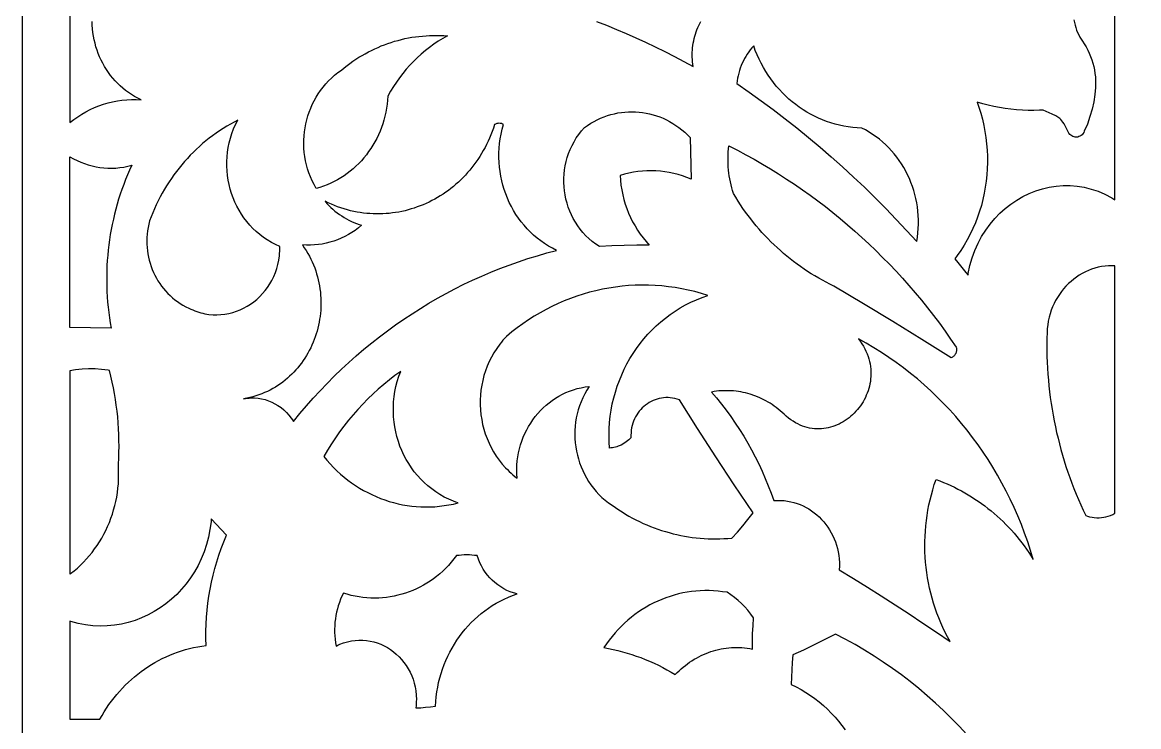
# Model space of a CAD drawing. Extents: x -570 to 570, y -425 to 425.
# Drawn here: x -510 to -392.5, y -248.2 to -174.1 of the extents above; entities that cross this region are included whole.
import ezdxf

# ---------------------------------------------------------------- set-up
doc = ezdxf.new("R2010")
doc.units = 0
doc.layers.add('LAYER_1', color=18, linetype='CONTINUOUS')
doc.layers.add('LAYER_2', color=4, linetype='CONTINUOUS')

msp = doc.modelspace()

# ---------------------------------------------------------------- linework, layer by layer
at = {"layer": 'LAYER_1'}
for points in [[(-399.33, -173.88), (-399.27, -174.16), (-399.2, -174.43), (-399.12, -174.69), (-399.03, -174.95), (-398.93, -175.21), (-398.81, -175.45), (-398.69, -175.69), (-398.56, -175.92), (-398.42, -176.13), (-398.24, -176.4), (-398.04, -176.72), (-397.86, -177.05), (-397.7, -177.38), (-397.56, -177.72), (-397.43, -178.07), (-397.32, -178.42), (-397.23, -178.78), (-397.16, -179.14), (-397.1, -179.5), (-397.06, -179.87), (-397.04, -180.25), (-397.04, -180.98), (-397.1, -181.74), (-397.23, -182.5), (-397.4, -183.27), (-397.63, -184.04), (-397.9, -184.83), (-398.22, -185.6), (-398.28, -185.74), (-398.37, -185.86), (-398.46, -185.96), (-398.56, -186.05), (-398.68, -186.11), (-398.8, -186.16), (-398.92, -186.2), (-399.05, -186.21), (-399.17, -186.21), (-399.3, -186.19), (-399.42, -186.15), (-399.54, -186.09), (-399.65, -186.01), (-399.75, -185.92), (-399.84, -185.8), (-399.91, -185.67), (-400.22, -185.04), (-400.35, -184.82), (-400.47, -184.64), (-400.58, -184.49), (-400.69, -184.37), (-400.81, -184.26), (-400.91, -184.17), (-401.22, -183.98), (-401.61, -183.78), (-402.55, -183.36), (-402.93, -183.38), (-403.54, -183.4), (-404.14, -183.4), (-404.74, -183.38), (-405.35, -183.33), (-405.95, -183.28), (-406.55, -183.2), (-407.14, -183.1), (-407.74, -182.98), (-408.33, -182.85), (-408.92, -182.7), (-409.51, -182.53), (-409.33, -183.06), (-409.13, -183.69), (-408.95, -184.32), (-408.8, -184.97), (-408.68, -185.61), (-408.58, -186.26), (-408.5, -186.91), (-408.45, -187.57), (-408.42, -188.22), (-408.42, -188.88), (-408.44, -189.53), (-408.48, -190.18), (-408.55, -190.83), (-408.64, -191.48), (-408.76, -192.12), (-408.9, -192.76), (-409.06, -193.39), (-409.25, -194.01), (-409.46, -194.63), (-409.69, -195.24), (-409.95, -195.84), (-410.23, -196.43), (-410.54, -197.01), (-410.86, -197.57), (-411.21, -198.13), (-411.59, -198.67), (-411.85, -199.01), (-411.53, -199.42), (-410.69, -200.47), (-410.46, -200.73), (-410.44, -200.57), (-410.26, -199.73), (-410.03, -198.91), (-409.74, -198.13), (-409.41, -197.38), (-409.03, -196.67), (-408.6, -196), (-408.14, -195.36), (-407.64, -194.77), (-407.11, -194.22), (-406.54, -193.71), (-405.95, -193.25), (-405.33, -192.83), (-404.68, -192.46), (-404.02, -192.14), (-403.33, -191.86), (-402.63, -191.64), (-401.92, -191.48), (-401.19, -191.36), (-400.46, -191.3), (-399.72, -191.31), (-398.98, -191.36), (-398.24, -191.48), (-397.5, -191.67), (-396.77, -191.91), (-396.05, -192.22), (-395.34, -192.59), (-395, -192.81), (-395, -174.44), (-395, -171.86)], [(-505, -173.21), (-505, -184.68), (-504.59, -184.36), (-504.17, -184.06), (-503.75, -183.79), (-503.31, -183.54), (-502.86, -183.31), (-502.4, -183.1), (-501.93, -182.91), (-501.46, -182.75), (-500.98, -182.61), (-500.5, -182.49), (-500, -182.4), (-499.51, -182.33), (-499.01, -182.28), (-498.51, -182.26), (-498.01, -182.26), (-497.5, -182.29), (-497.85, -182.12), (-498.18, -181.93), (-498.51, -181.74), (-498.82, -181.52), (-499.13, -181.3), (-499.42, -181.06), (-499.7, -180.81), (-499.97, -180.55), (-500.23, -180.28), (-500.48, -180), (-500.71, -179.71), (-500.94, -179.4), (-501.15, -179.09), (-501.35, -178.77), (-501.53, -178.44), (-501.7, -178.11), (-501.86, -177.76), (-502.01, -177.41), (-502.14, -177.06), (-502.25, -176.7), (-502.35, -176.33), (-502.44, -175.96), (-502.52, -175.58), (-502.57, -175.2), (-502.62, -174.81), (-502.64, -174.42), (-502.66, -174.03)], [(-449.55, -174.03), (-448.51, -174.44), (-447.47, -174.87), (-446.44, -175.31), (-445.42, -175.76), (-444.4, -176.23), (-443.38, -176.71), (-442.38, -177.21), (-441.37, -177.72), (-440.38, -178.24), (-439.39, -178.78), (-439.43, -178.53), (-439.45, -178.28), (-439.47, -178.03), (-439.48, -177.78), (-439.49, -177.54), (-439.48, -177.29), (-439.47, -177.04), (-439.45, -176.8), (-439.42, -176.56), (-439.38, -176.31), (-439.33, -176.07), (-439.28, -175.84), (-439.22, -175.6), (-439.15, -175.37), (-439.07, -175.14), (-438.99, -174.91), (-438.9, -174.69), (-438.8, -174.47), (-438.7, -174.25), (-438.58, -174.04)], [(-410.6, -249.06), (-411.39, -248.21), (-412.2, -247.37), (-413.03, -246.56), (-413.89, -245.76), (-414.76, -244.99), (-415.64, -244.24), (-416.55, -243.51), (-417.48, -242.8), (-418.42, -242.12), (-419.38, -241.45), (-420.35, -240.82), (-421.35, -240.2), (-422.35, -239.61), (-423.38, -239.05), (-424.41, -238.5), (-425.52, -239.08), (-426.64, -239.64), (-427.77, -240.18), (-428.91, -240.7), (-428.96, -241.48), (-429.01, -242.26), (-429.05, -243.04), (-429.07, -243.82), (-428.54, -244.07), (-428.03, -244.35), (-427.53, -244.64), (-427.04, -244.95), (-426.57, -245.29), (-426.12, -245.64), (-425.68, -246.01), (-425.25, -246.4), (-424.85, -246.81), (-424.46, -247.23), (-424.09, -247.67), (-423.74, -248.12), (-423.41, -248.59)]]:
    msp.add_lwpolyline(points, dxfattribs=at)
for points in [[(-479.08, -191.61), (-479.3, -191.21), (-479.5, -190.8), (-479.68, -190.39), (-479.84, -189.97), (-479.98, -189.55), (-480.09, -189.12), (-480.19, -188.69), (-480.27, -188.26), (-480.32, -187.83), (-480.36, -187.39), (-480.37, -186.96), (-480.37, -186.52), (-480.35, -186.09), (-480.31, -185.66), (-480.24, -185.23), (-480.16, -184.81), (-480.06, -184.39), (-479.95, -183.98), (-479.81, -183.57), (-479.65, -183.17), (-479.48, -182.77), (-479.29, -182.39), (-479.08, -182.01), (-478.85, -181.64), (-478.61, -181.29), (-478.35, -180.94), (-478.07, -180.61), (-477.77, -180.29), (-477.46, -179.99), (-477.13, -179.7), (-476.79, -179.42), (-476.42, -179.16), (-476.13, -178.91), (-475.82, -178.68), (-475.52, -178.45), (-475.2, -178.23), (-474.89, -178.02), (-474.57, -177.81), (-474.24, -177.62), (-473.91, -177.43), (-473.58, -177.25), (-473.25, -177.08), (-472.91, -176.92), (-472.56, -176.77), (-472.22, -176.62), (-471.87, -176.49), (-471.52, -176.36), (-471.17, -176.24), (-470.81, -176.13), (-470.45, -176.03), (-470.09, -175.94), (-469.73, -175.85), (-469.36, -175.78), (-468.99, -175.71), (-468.63, -175.65), (-468.26, -175.61), (-467.88, -175.57), (-467.51, -175.54), (-467.14, -175.52), (-466.76, -175.51), (-466.39, -175.51), (-466.01, -175.52), (-465.64, -175.53), (-465.26, -175.56), (-465.75, -175.84), (-466.22, -176.13), (-466.69, -176.44), (-467.14, -176.77), (-467.58, -177.11), (-468.01, -177.47), (-468.43, -177.85), (-468.83, -178.24), (-469.22, -178.65), (-469.59, -179.07), (-469.95, -179.51), (-470.3, -179.96), (-470.63, -180.42), (-470.94, -180.9), (-471.24, -181.39), (-471.52, -181.89), (-471.55, -182.33), (-471.6, -182.76), (-471.66, -183.18), (-471.74, -183.6), (-471.83, -184.01), (-471.94, -184.42), (-472.06, -184.82), (-472.2, -185.21), (-472.35, -185.6), (-472.52, -185.98), (-472.7, -186.35), (-472.89, -186.71), (-473.1, -187.06), (-473.31, -187.41), (-473.55, -187.74), (-473.79, -188.07), (-474.04, -188.38), (-474.31, -188.69), (-474.59, -188.98), (-474.88, -189.26), (-475.17, -189.53), (-475.48, -189.79), (-475.8, -190.03), (-476.13, -190.27), (-476.47, -190.49), (-476.82, -190.69), (-477.18, -190.88), (-477.54, -191.06), (-477.91, -191.22), (-478.29, -191.37), (-478.68, -191.5)], [(-415.86, -197.2), (-415.79, -196.74), (-415.74, -196.28), (-415.7, -195.82), (-415.68, -195.37), (-415.68, -194.91), (-415.7, -194.46), (-415.74, -194.01), (-415.79, -193.56), (-415.86, -193.12), (-415.95, -192.68), (-416.06, -192.25), (-416.18, -191.82), (-416.31, -191.4), (-416.47, -190.99), (-416.63, -190.58), (-416.82, -190.18), (-417.02, -189.79), (-417.23, -189.41), (-417.46, -189.03), (-417.7, -188.67), (-417.96, -188.32), (-418.23, -187.97), (-418.52, -187.64), (-418.81, -187.32), (-419.12, -187.02), (-419.45, -186.72), (-419.79, -186.44), (-420.13, -186.17), (-420.5, -185.92), (-420.87, -185.68), (-421.25, -185.46), (-421.65, -185.26), (-422.13, -185.23), (-422.6, -185.19), (-423.07, -185.13), (-423.53, -185.05), (-423.99, -184.96), (-424.45, -184.84), (-424.89, -184.71), (-425.34, -184.56), (-425.77, -184.4), (-426.2, -184.21), (-426.62, -184.02), (-427.03, -183.8), (-427.43, -183.57), (-427.83, -183.33), (-428.22, -183.07), (-428.59, -182.79), (-428.96, -182.5), (-429.32, -182.2), (-429.66, -181.88), (-430, -181.55), (-430.32, -181.2), (-430.64, -180.84), (-430.94, -180.47), (-431.22, -180.09), (-431.5, -179.7), (-431.76, -179.29), (-432, -178.87), (-432.24, -178.44), (-432.46, -178), (-432.66, -177.55), (-432.85, -177.09), (-433.02, -176.62), (-433.2, -176.82), (-433.38, -177.03), (-433.54, -177.25), (-433.7, -177.48), (-433.84, -177.71), (-433.98, -177.95), (-434.11, -178.19), (-434.22, -178.44), (-434.33, -178.69), (-434.43, -178.95), (-434.51, -179.21), (-434.59, -179.48), (-434.66, -179.75), (-434.71, -180.02), (-434.76, -180.3), (-434.79, -180.58), (-433.5, -181.47), (-432.22, -182.39), (-430.96, -183.32), (-429.71, -184.28), (-428.47, -185.25), (-427.25, -186.24), (-426.04, -187.26), (-424.85, -188.29), (-423.67, -189.34), (-422.51, -190.41), (-421.37, -191.49), (-420.23, -192.6), (-419.12, -193.72), (-418.02, -194.87), (-416.93, -196.03)], [(-492.49, -204.21), (-492.28, -204.31), (-492.07, -204.4), (-491.86, -204.49), (-491.64, -204.56), (-491.43, -204.63), (-491.22, -204.7), (-491, -204.75), (-490.79, -204.79), (-490.36, -204.86), (-489.93, -204.9), (-489.51, -204.91), (-489.09, -204.89), (-488.68, -204.84), (-488.27, -204.77), (-487.86, -204.67), (-487.47, -204.54), (-487.08, -204.39), (-486.71, -204.21), (-486.34, -204.01), (-485.99, -203.79), (-485.65, -203.54), (-485.32, -203.28), (-485.01, -202.99), (-484.72, -202.68), (-484.45, -202.36), (-484.19, -202.02), (-483.95, -201.65), (-483.74, -201.28), (-483.54, -200.88), (-483.37, -200.47), (-483.22, -200.05), (-483.1, -199.61), (-483.01, -199.16), (-482.94, -198.69), (-482.92, -198.46), (-482.9, -198.22), (-482.89, -197.97), (-482.89, -197.73), (-483.35, -197.52), (-483.79, -197.29), (-484.22, -197.03), (-484.63, -196.76), (-485.01, -196.46), (-485.38, -196.15), (-485.74, -195.81), (-486.07, -195.46), (-486.38, -195.09), (-486.67, -194.71), (-486.94, -194.31), (-487.19, -193.9), (-487.42, -193.47), (-487.63, -193.04), (-487.81, -192.59), (-487.98, -192.14), (-488.12, -191.67), (-488.24, -191.2), (-488.33, -190.73), (-488.4, -190.24), (-488.45, -189.76), (-488.48, -189.27), (-488.48, -188.78), (-488.45, -188.28), (-488.4, -187.79), (-488.33, -187.3), (-488.22, -186.81), (-488.1, -186.32), (-487.94, -185.83), (-487.76, -185.35), (-487.55, -184.88), (-487.32, -184.41), (-487.71, -184.62), (-488.1, -184.84), (-488.49, -185.06), (-488.87, -185.3), (-489.24, -185.54), (-489.61, -185.79), (-489.97, -186.06), (-490.33, -186.33), (-490.68, -186.61), (-491.02, -186.89), (-491.35, -187.19), (-491.68, -187.49), (-492, -187.8), (-492.32, -188.12), (-492.62, -188.45), (-492.92, -188.78), (-493.22, -189.12), (-493.5, -189.47), (-493.78, -189.83), (-494.05, -190.19), (-494.31, -190.56), (-494.56, -190.93), (-494.81, -191.32), (-495.04, -191.7), (-495.27, -192.1), (-495.49, -192.5), (-495.7, -192.91), (-495.9, -193.32), (-496.1, -193.74), (-496.28, -194.16), (-496.45, -194.59), (-496.62, -195.02), (-496.7, -195.37), (-496.77, -195.72), (-496.83, -196.07), (-496.87, -196.42), (-496.89, -196.77), (-496.9, -197.12), (-496.89, -197.47), (-496.87, -197.81), (-496.83, -198.16), (-496.78, -198.49), (-496.72, -198.83), (-496.64, -199.16), (-496.54, -199.49), (-496.44, -199.81), (-496.32, -200.13), (-496.19, -200.44), (-496.04, -200.74), (-495.89, -201.04), (-495.72, -201.33), (-495.54, -201.61), (-495.34, -201.88), (-495.14, -202.15), (-494.92, -202.4), (-494.69, -202.65), (-494.45, -202.88), (-494.2, -203.11), (-493.94, -203.32), (-493.67, -203.52), (-493.39, -203.71), (-493.1, -203.89), (-492.8, -204.06)], [(-444.02, -197.58), (-445.33, -197.59), (-446.64, -197.61), (-447.95, -197.66), (-449.26, -197.72), (-449.65, -197.46), (-450.02, -197.19), (-450.36, -196.89), (-450.69, -196.58), (-451, -196.25), (-451.28, -195.9), (-451.54, -195.55), (-451.79, -195.17), (-452.01, -194.79), (-452.2, -194.4), (-452.38, -193.99), (-452.54, -193.58), (-452.67, -193.16), (-452.78, -192.73), (-452.87, -192.3), (-452.94, -191.86), (-452.98, -191.43), (-453, -190.98), (-453, -190.54), (-452.97, -190.1), (-452.92, -189.66), (-452.85, -189.22), (-452.76, -188.78), (-452.64, -188.35), (-452.5, -187.93), (-452.33, -187.51), (-452.14, -187.1), (-451.93, -186.7), (-451.69, -186.3), (-451.43, -185.92), (-451.14, -185.55), (-450.83, -185.2), (-450.5, -184.97), (-450.16, -184.75), (-449.82, -184.56), (-449.48, -184.38), (-449.13, -184.22), (-448.77, -184.07), (-448.41, -183.95), (-448.05, -183.84), (-447.68, -183.75), (-447.31, -183.67), (-446.94, -183.61), (-446.57, -183.57), (-446.2, -183.55), (-445.82, -183.54), (-445.45, -183.55), (-445.08, -183.58), (-444.71, -183.62), (-444.34, -183.68), (-443.98, -183.76), (-443.61, -183.85), (-443.25, -183.96), (-442.9, -184.09), (-442.55, -184.23), (-442.2, -184.39), (-441.87, -184.57), (-441.53, -184.76), (-441.21, -184.97), (-440.89, -185.2), (-440.58, -185.44), (-440.28, -185.69), (-439.98, -185.97), (-439.7, -186.26), (-439.61, -190.63), (-440.06, -190.45), (-440.51, -190.29), (-440.97, -190.15), (-441.44, -190.03), (-441.9, -189.94), (-442.37, -189.86), (-442.84, -189.8), (-443.32, -189.77), (-443.79, -189.75), (-444.26, -189.76), (-444.74, -189.79), (-445.21, -189.84), (-445.68, -189.9), (-446.15, -189.99), (-446.62, -190.11), (-447.08, -190.24), (-447.05, -190.75), (-446.99, -191.26), (-446.91, -191.77), (-446.8, -192.27), (-446.68, -192.77), (-446.54, -193.25), (-446.37, -193.73), (-446.19, -194.2), (-445.98, -194.67), (-445.76, -195.12), (-445.51, -195.56), (-445.25, -195.99), (-444.97, -196.41), (-444.67, -196.81), (-444.35, -197.2)], [(-474.29, -195.49), (-474.62, -195.76), (-474.97, -196.02), (-475.32, -196.25), (-475.68, -196.47), (-476.06, -196.67), (-476.44, -196.85), (-476.82, -197.01), (-477.22, -197.15), (-477.62, -197.27), (-478.02, -197.38), (-478.43, -197.46), (-478.84, -197.52), (-479.26, -197.56), (-479.68, -197.58), (-480.1, -197.58), (-480.52, -197.56), (-480.32, -197.85), (-480.13, -198.14), (-479.95, -198.44), (-479.79, -198.74), (-479.63, -199.04), (-479.49, -199.35), (-479.36, -199.66), (-479.23, -199.97), (-479.12, -200.28), (-479.02, -200.6), (-478.93, -200.92), (-478.85, -201.23), (-478.78, -201.55), (-478.72, -201.87), (-478.67, -202.19), (-478.63, -202.51), (-478.6, -202.83), (-478.58, -203.16), (-478.57, -203.48), (-478.57, -203.8), (-478.58, -204.12), (-478.59, -204.44), (-478.62, -204.75), (-478.66, -205.07), (-478.71, -205.38), (-478.76, -205.69), (-478.83, -206), (-478.9, -206.31), (-478.98, -206.62), (-479.07, -206.92), (-479.17, -207.22), (-479.28, -207.51), (-479.4, -207.8), (-479.52, -208.09), (-479.65, -208.38), (-479.8, -208.66), (-479.94, -208.93), (-480.1, -209.2), (-480.27, -209.47), (-480.44, -209.73), (-480.62, -209.98), (-480.81, -210.23), (-481.01, -210.47), (-481.21, -210.71), (-481.42, -210.94), (-481.64, -211.16), (-481.87, -211.38), (-482.1, -211.59), (-482.34, -211.79), (-482.58, -211.98), (-482.84, -212.17), (-483.1, -212.34), (-483.37, -212.51), (-483.64, -212.67), (-483.92, -212.83), (-484.21, -212.97), (-484.5, -213.1), (-484.8, -213.23), (-485.1, -213.34), (-485.41, -213.44), (-485.73, -213.54), (-486.05, -213.62), (-486.38, -213.69), (-486.71, -213.76), (-486.52, -213.72), (-486.33, -213.69), (-486.14, -213.67), (-485.95, -213.66), (-485.76, -213.66), (-485.57, -213.66), (-485.19, -213.69), (-484.82, -213.75), (-484.45, -213.83), (-484.1, -213.95), (-483.75, -214.09), (-483.41, -214.26), (-483.09, -214.45), (-482.77, -214.67), (-482.48, -214.92), (-482.2, -215.19), (-481.94, -215.48), (-481.69, -215.79), (-481.58, -215.96), (-481.47, -216.13), (-480.79, -215.3), (-480.1, -214.48), (-479.39, -213.68), (-478.66, -212.89), (-477.93, -212.12), (-477.18, -211.37), (-476.41, -210.63), (-475.64, -209.91), (-474.85, -209.21), (-474.04, -208.53), (-473.23, -207.86), (-472.4, -207.21), (-471.57, -206.58), (-470.72, -205.96), (-469.86, -205.36), (-468.98, -204.79), (-468.1, -204.23), (-467.21, -203.68), (-466.31, -203.16), (-465.39, -202.66), (-464.47, -202.17), (-463.54, -201.7), (-462.6, -201.26), (-461.65, -200.83), (-460.69, -200.42), (-459.73, -200.04), (-458.75, -199.67), (-457.77, -199.32), (-456.78, -198.99), (-455.78, -198.69), (-454.78, -198.4), (-453.77, -198.14), (-454.21, -197.91), (-454.63, -197.67), (-455.05, -197.41), (-455.44, -197.13), (-455.82, -196.83), (-456.19, -196.52), (-456.54, -196.19), (-456.88, -195.85), (-457.19, -195.49), (-457.5, -195.12), (-457.78, -194.73), (-458.05, -194.34), (-458.3, -193.93), (-458.53, -193.51), (-458.75, -193.08), (-458.94, -192.64), (-459.12, -192.19), (-459.28, -191.73), (-459.42, -191.27), (-459.54, -190.8), (-459.64, -190.32), (-459.72, -189.84), (-459.78, -189.36), (-459.82, -188.87), (-459.84, -188.37), (-459.83, -187.88), (-459.81, -187.38), (-459.76, -186.88), (-459.69, -186.38), (-459.6, -185.89), (-459.49, -185.39), (-459.35, -184.89), (-459.46, -184.83), (-459.58, -184.79), (-459.7, -184.76), (-459.83, -184.75), (-459.95, -184.76), (-460.07, -184.79), (-460.19, -184.83), (-460.3, -184.89), (-460.42, -185.26), (-460.55, -185.61), (-460.68, -185.97), (-460.83, -186.31), (-460.98, -186.65), (-461.14, -186.98), (-461.3, -187.31), (-461.48, -187.63), (-461.66, -187.94), (-461.85, -188.25), (-462.05, -188.55), (-462.25, -188.84), (-462.46, -189.13), (-462.68, -189.41), (-462.9, -189.68), (-463.13, -189.95), (-463.36, -190.21), (-463.6, -190.46), (-463.85, -190.7), (-464.1, -190.94), (-464.36, -191.17), (-464.62, -191.39), (-464.89, -191.61), (-465.16, -191.81), (-465.44, -192.01), (-465.72, -192.2), (-466.01, -192.39), (-466.3, -192.56), (-466.59, -192.73), (-466.89, -192.89), (-467.19, -193.04), (-467.5, -193.18), (-467.81, -193.32), (-468.12, -193.45), (-468.43, -193.56), (-468.75, -193.67), (-469.07, -193.77), (-469.39, -193.86), (-469.72, -193.95), (-470.05, -194.02), (-470.38, -194.09), (-470.71, -194.14), (-471.04, -194.19), (-471.38, -194.23), (-471.71, -194.26), (-472.05, -194.28), (-472.39, -194.29), (-472.73, -194.29), (-473.07, -194.28), (-473.41, -194.26), (-473.75, -194.23), (-474.09, -194.2), (-474.43, -194.15), (-474.77, -194.09), (-475.11, -194.02), (-475.45, -193.95), (-475.79, -193.86), (-476.13, -193.76), (-476.47, -193.65), (-476.81, -193.53), (-477.14, -193.4), (-477.47, -193.27), (-477.81, -193.12), (-478.14, -192.95), (-477.94, -193.18), (-477.74, -193.39), (-477.53, -193.6), (-477.31, -193.8), (-477.09, -193.99), (-476.86, -194.17), (-476.62, -194.35), (-476.38, -194.51), (-476.14, -194.67), (-475.89, -194.81), (-475.63, -194.95), (-475.37, -195.08), (-475.11, -195.19), (-474.84, -195.3), (-474.56, -195.4)], [(-435.15, -192.15), (-435.24, -191.84), (-435.33, -191.54), (-435.4, -191.23), (-435.47, -190.92), (-435.53, -190.61), (-435.59, -190.3), (-435.63, -189.99), (-435.67, -189.67), (-435.69, -189.35), (-435.71, -189.04), (-435.72, -188.72), (-435.72, -188.4), (-435.71, -188.09), (-435.7, -187.77), (-435.67, -187.45), (-435.64, -187.14), (-434.74, -187.59), (-433.86, -188.06), (-432.98, -188.54), (-432.11, -189.04), (-431.25, -189.55), (-430.4, -190.08), (-429.56, -190.62), (-428.72, -191.17), (-427.9, -191.74), (-427.08, -192.32), (-426.27, -192.92), (-425.48, -193.52), (-424.69, -194.15), (-423.91, -194.78), (-423.14, -195.43), (-422.38, -196.09), (-421.63, -196.76), (-420.89, -197.45), (-420.17, -198.15), (-419.45, -198.86), (-418.74, -199.58), (-418.04, -200.32), (-417.36, -201.06), (-416.68, -201.82), (-416.02, -202.59), (-415.37, -203.37), (-414.73, -204.17), (-414.1, -204.97), (-413.48, -205.79), (-412.88, -206.62), (-412.29, -207.46), (-411.71, -208.3), (-411.69, -208.39), (-411.67, -208.48), (-411.67, -208.57), (-411.67, -208.65), (-411.68, -208.74), (-411.7, -208.82), (-411.76, -208.98), (-411.8, -209.05), (-411.85, -209.12), (-411.9, -209.19), (-411.95, -209.25), (-412.02, -209.3), (-412.09, -209.35), (-412.16, -209.39), (-412.24, -209.43), (-415.31, -207.52), (-418.39, -205.62), (-421.48, -203.74), (-424.58, -201.88), (-424.99, -201.68), (-425.39, -201.47), (-425.79, -201.26), (-426.18, -201.04), (-426.57, -200.82), (-426.96, -200.58), (-427.34, -200.34), (-427.72, -200.09), (-428.09, -199.83), (-428.45, -199.57), (-428.82, -199.3), (-429.17, -199.02), (-429.53, -198.74), (-429.87, -198.45), (-430.21, -198.15), (-430.55, -197.84), (-430.88, -197.53), (-431.21, -197.22), (-431.53, -196.89), (-431.84, -196.56), (-432.15, -196.23), (-432.45, -195.89), (-432.75, -195.54), (-433.04, -195.18), (-433.33, -194.82), (-433.61, -194.46), (-433.88, -194.09), (-434.15, -193.71), (-434.41, -193.33), (-434.66, -192.94), (-434.91, -192.54)], [(-505, -188.27), (-504.62, -188.49), (-504.24, -188.68), (-503.85, -188.85), (-503.46, -189), (-503.06, -189.13), (-502.65, -189.24), (-502.24, -189.33), (-501.83, -189.4), (-501.41, -189.45), (-500.99, -189.47), (-500.57, -189.47), (-500.15, -189.46), (-499.74, -189.42), (-499.32, -189.36), (-498.9, -189.27), (-498.49, -189.17), (-498.71, -189.67), (-498.93, -190.17), (-499.14, -190.68), (-499.33, -191.19), (-499.52, -191.71), (-499.7, -192.22), (-499.86, -192.74), (-500.02, -193.27), (-500.16, -193.8), (-500.3, -194.33), (-500.42, -194.86), (-500.54, -195.39), (-500.64, -195.93), (-500.74, -196.47), (-500.82, -197.01), (-500.9, -197.55), (-500.96, -198.09), (-501.01, -198.64), (-501.06, -199.18), (-501.09, -199.73), (-501.11, -200.28), (-501.12, -200.82), (-501.12, -201.37), (-501.11, -201.92), (-501.09, -202.47), (-501.06, -203.02), (-501.02, -203.57), (-500.97, -204.12), (-500.91, -204.66), (-500.84, -205.21), (-500.75, -205.76), (-500.66, -206.3), (-505, -206.26)], [(-398.07, -226.04), (-397.9, -226.1), (-397.66, -226.16), (-397.41, -226.21), (-397.17, -226.25), (-396.92, -226.26), (-396.67, -226.26), (-396.42, -226.24), (-396.18, -226.21), (-395.94, -226.16), (-395.7, -226.09), (-395.46, -226.01), (-395.23, -225.91), (-395.01, -225.79), (-395, -225.79), (-395, -199.75), (-395.3, -199.75), (-395.67, -199.76), (-396.03, -199.79), (-396.4, -199.84), (-396.75, -199.91), (-397.1, -200.01), (-397.45, -200.12), (-397.78, -200.25), (-398.11, -200.4), (-398.43, -200.56), (-398.75, -200.74), (-399.05, -200.94), (-399.34, -201.16), (-399.62, -201.39), (-399.89, -201.63), (-400.15, -201.89), (-400.4, -202.17), (-400.63, -202.46), (-400.84, -202.76), (-401.05, -203.07), (-401.24, -203.39), (-401.41, -203.73), (-401.56, -204.07), (-401.7, -204.43), (-401.82, -204.8), (-401.93, -205.17), (-402.01, -205.56), (-402.07, -205.95), (-402.12, -206.35), (-402.14, -206.78), (-402.16, -207.4), (-402.16, -208.03), (-402.16, -208.66), (-402.15, -209.28), (-402.13, -209.9), (-402.09, -210.53), (-402.05, -211.15), (-402, -211.77), (-401.94, -212.39), (-401.87, -213.01), (-401.8, -213.62), (-401.71, -214.24), (-401.61, -214.85), (-401.51, -215.47), (-401.39, -216.07), (-401.27, -216.68), (-401.14, -217.29), (-400.99, -217.89), (-400.84, -218.49), (-400.68, -219.09), (-400.51, -219.69), (-400.34, -220.28), (-400.15, -220.87), (-399.95, -221.46), (-399.75, -222.04), (-399.54, -222.62), (-399.31, -223.2), (-399.08, -223.78), (-398.84, -224.35), (-398.6, -224.92), (-398.34, -225.48)], [(-440.84, -213.87), (-441.08, -213.79), (-441.32, -213.72), (-441.56, -213.67), (-441.8, -213.64), (-442.03, -213.62), (-442.27, -213.62), (-442.5, -213.64), (-442.73, -213.67), (-442.96, -213.71), (-443.18, -213.77), (-443.4, -213.85), (-443.61, -213.93), (-443.82, -214.03), (-444.02, -214.14), (-444.21, -214.27), (-444.4, -214.4), (-444.58, -214.55), (-444.75, -214.71), (-444.91, -214.88), (-445.06, -215.06), (-445.2, -215.24), (-445.33, -215.44), (-445.45, -215.65), (-445.56, -215.86), (-445.66, -216.09), (-445.74, -216.32), (-445.81, -216.55), (-445.87, -216.8), (-445.91, -217.05), (-445.93, -217.31), (-445.95, -217.57), (-445.94, -217.84), (-446.06, -217.95), (-446.18, -218.07), (-446.43, -218.27), (-446.7, -218.45), (-446.98, -218.61), (-447.27, -218.73), (-447.42, -218.79), (-447.58, -218.83), (-447.73, -218.87), (-447.89, -218.9), (-448.05, -218.92), (-448.21, -218.94), (-448.24, -218.26), (-448.25, -217.59), (-448.24, -216.91), (-448.19, -216.25), (-448.12, -215.59), (-448.02, -214.94), (-447.9, -214.29), (-447.75, -213.66), (-447.58, -213.03), (-447.38, -212.42), (-447.16, -211.81), (-446.91, -211.22), (-446.65, -210.63), (-446.36, -210.07), (-446.04, -209.51), (-445.71, -208.97), (-445.35, -208.44), (-444.98, -207.93), (-444.58, -207.44), (-444.17, -206.96), (-443.74, -206.51), (-443.28, -206.07), (-442.81, -205.65), (-442.32, -205.25), (-441.82, -204.87), (-441.3, -204.51), (-440.76, -204.18), (-440.2, -203.87), (-439.63, -203.58), (-439.05, -203.32), (-438.45, -203.09), (-437.84, -202.88), (-438.52, -202.66), (-439.21, -202.47), (-439.91, -202.31), (-440.6, -202.16), (-441.3, -202.04), (-442, -201.95), (-442.7, -201.87), (-443.4, -201.82), (-444.1, -201.79), (-444.79, -201.79), (-445.49, -201.8), (-446.19, -201.84), (-446.88, -201.9), (-447.57, -201.99), (-448.26, -202.09), (-448.95, -202.22), (-449.63, -202.37), (-450.31, -202.54), (-450.98, -202.73), (-451.64, -202.95), (-452.3, -203.19), (-452.96, -203.44), (-453.61, -203.72), (-454.25, -204.02), (-454.88, -204.35), (-455.5, -204.69), (-456.11, -205.05), (-456.72, -205.44), (-457.32, -205.84), (-457.9, -206.27), (-458.47, -206.71), (-459.04, -207.18), (-459.23, -207.38), (-459.41, -207.59), (-459.58, -207.8), (-459.75, -208.01), (-460.07, -208.45), (-460.36, -208.9), (-460.62, -209.36), (-460.86, -209.83), (-461.07, -210.31), (-461.26, -210.81), (-461.41, -211.31), (-461.54, -211.81), (-461.65, -212.32), (-461.73, -212.84), (-461.78, -213.35), (-461.8, -213.87), (-461.81, -214.39), (-461.78, -214.91), (-461.73, -215.42), (-461.65, -215.93), (-461.55, -216.44), (-461.42, -216.94), (-461.27, -217.44), (-461.09, -217.93), (-460.88, -218.4), (-460.66, -218.87), (-460.4, -219.33), (-460.12, -219.77), (-459.82, -220.2), (-459.49, -220.61), (-459.14, -221.01), (-458.95, -221.2), (-458.76, -221.39), (-458.56, -221.57), (-458.36, -221.75), (-458.15, -221.92), (-457.93, -222.09), (-457.95, -221.63), (-457.96, -221.18), (-457.94, -220.73), (-457.9, -220.29), (-457.85, -219.86), (-457.77, -219.43), (-457.67, -219.01), (-457.56, -218.59), (-457.42, -218.19), (-457.27, -217.79), (-457.1, -217.4), (-456.91, -217.02), (-456.71, -216.65), (-456.49, -216.3), (-456.26, -215.95), (-456.01, -215.62), (-455.74, -215.3), (-455.46, -214.99), (-455.17, -214.7), (-454.87, -214.42), (-454.55, -214.16), (-454.22, -213.91), (-453.88, -213.68), (-453.52, -213.47), (-453.16, -213.27), (-452.78, -213.09), (-452.4, -212.93), (-452, -212.79), (-451.6, -212.67), (-451.19, -212.58), (-450.77, -212.5), (-450.34, -212.44), (-450.59, -212.83), (-450.81, -213.23), (-451.01, -213.64), (-451.19, -214.05), (-451.34, -214.47), (-451.48, -214.9), (-451.59, -215.33), (-451.69, -215.76), (-451.76, -216.2), (-451.81, -216.63), (-451.84, -217.07), (-451.84, -217.51), (-451.83, -217.94), (-451.8, -218.38), (-451.75, -218.81), (-451.68, -219.24), (-451.58, -219.66), (-451.47, -220.08), (-451.34, -220.5), (-451.19, -220.9), (-451.02, -221.3), (-450.83, -221.69), (-450.62, -222.07), (-450.4, -222.44), (-450.15, -222.8), (-449.89, -223.15), (-449.61, -223.49), (-449.31, -223.81), (-448.99, -224.12), (-448.66, -224.41), (-448.3, -224.68), (-447.93, -224.94), (-447.58, -225.19), (-447.23, -225.43), (-446.87, -225.65), (-446.51, -225.87), (-446.15, -226.09), (-445.78, -226.29), (-445.41, -226.48), (-445.03, -226.67), (-444.65, -226.85), (-444.27, -227.01), (-443.88, -227.17), (-443.49, -227.32), (-443.1, -227.46), (-442.71, -227.6), (-442.31, -227.72), (-441.91, -227.83), (-441.51, -227.94), (-441.11, -228.03), (-440.7, -228.12), (-440.3, -228.2), (-439.89, -228.27), (-439.48, -228.33), (-439.07, -228.38), (-438.65, -228.42), (-438.24, -228.45), (-437.83, -228.47), (-437.41, -228.48), (-436.99, -228.49), (-436.58, -228.48), (-436.16, -228.46), (-435.74, -228.44), (-435.32, -228.4), (-434.74, -227.77), (-434.17, -227.11), (-433.62, -226.44), (-433.09, -225.76), (-435.06, -222.81), (-437.01, -219.85), (-438.94, -216.87)], [(-412.35, -239.3), (-412.62, -238.81), (-412.87, -238.32), (-413.11, -237.82), (-413.33, -237.32), (-413.54, -236.81), (-413.74, -236.29), (-413.92, -235.77), (-414.09, -235.25), (-414.24, -234.72), (-414.38, -234.19), (-414.51, -233.66), (-414.62, -233.12), (-414.71, -232.58), (-414.8, -232.04), (-414.87, -231.49), (-414.92, -230.95), (-414.96, -230.4), (-414.99, -229.85), (-415, -229.3), (-415, -228.75), (-414.98, -228.2), (-414.95, -227.66), (-414.9, -227.11), (-414.84, -226.56), (-414.77, -226.01), (-414.68, -225.47), (-414.57, -224.92), (-414.45, -224.38), (-414.32, -223.84), (-414.17, -223.31), (-414.01, -222.77), (-413.83, -222.24), (-413.44, -222.39), (-413.05, -222.54), (-412.66, -222.71), (-412.28, -222.88), (-411.9, -223.06), (-411.53, -223.24), (-411.16, -223.44), (-410.79, -223.64), (-410.43, -223.85), (-410.08, -224.07), (-409.73, -224.3), (-409.38, -224.53), (-409.04, -224.77), (-408.7, -225.02), (-408.37, -225.28), (-408.04, -225.54), (-407.72, -225.81), (-407.4, -226.09), (-407.09, -226.37), (-406.78, -226.66), (-406.48, -226.96), (-406.19, -227.27), (-405.9, -227.58), (-405.62, -227.9), (-405.34, -228.22), (-405.07, -228.55), (-404.81, -228.89), (-404.55, -229.23), (-404.3, -229.58), (-404.06, -229.93), (-403.82, -230.29), (-403.59, -230.66), (-403.87, -229.72), (-404.17, -228.79), (-404.5, -227.88), (-404.85, -226.97), (-405.21, -226.07), (-405.6, -225.19), (-406.01, -224.32), (-406.44, -223.46), (-406.89, -222.61), (-407.35, -221.77), (-407.84, -220.95), (-408.35, -220.15), (-408.87, -219.35), (-409.41, -218.58), (-409.98, -217.81), (-410.55, -217.06), (-411.15, -216.33), (-411.76, -215.61), (-412.39, -214.91), (-413.04, -214.23), (-413.7, -213.56), (-414.38, -212.91), (-415.08, -212.28), (-415.79, -211.66), (-416.51, -211.07), (-417.26, -210.49), (-418.01, -209.93), (-418.78, -209.39), (-419.57, -208.87), (-420.36, -208.37), (-421.17, -207.89), (-422, -207.43), (-421.81, -207.69), (-421.63, -207.95), (-421.47, -208.22), (-421.32, -208.48), (-421.2, -208.75), (-421.08, -209.01), (-420.98, -209.28), (-420.9, -209.55), (-420.83, -209.81), (-420.77, -210.08), (-420.73, -210.35), (-420.7, -210.61), (-420.68, -210.88), (-420.68, -211.14), (-420.69, -211.4), (-420.71, -211.66), (-420.74, -211.92), (-420.78, -212.17), (-420.84, -212.42), (-420.91, -212.67), (-420.98, -212.91), (-421.07, -213.15), (-421.17, -213.38), (-421.27, -213.61), (-421.39, -213.84), (-421.51, -214.06), (-421.64, -214.27), (-421.79, -214.48), (-421.94, -214.68), (-422.09, -214.88), (-422.26, -215.06), (-422.43, -215.25), (-422.61, -215.42), (-422.79, -215.58), (-422.98, -215.74), (-423.18, -215.89), (-423.38, -216.03), (-423.59, -216.16), (-423.81, -216.28), (-424.02, -216.4), (-424.24, -216.5), (-424.47, -216.59), (-424.7, -216.67), (-424.93, -216.74), (-425.17, -216.8), (-425.41, -216.85), (-425.65, -216.88), (-425.89, -216.9), (-426.14, -216.92), (-426.39, -216.91), (-426.63, -216.9), (-426.88, -216.87), (-427.13, -216.82), (-427.38, -216.77), (-427.63, -216.7), (-427.88, -216.61), (-428.13, -216.51), (-428.38, -216.39), (-428.62, -216.26), (-428.87, -216.11), (-429.11, -215.95), (-429.35, -215.77), (-429.59, -215.57), (-429.83, -215.35), (-430.02, -215.17), (-430.22, -215), (-430.43, -214.83), (-430.64, -214.67), (-430.85, -214.51), (-431.07, -214.36), (-431.28, -214.22), (-431.51, -214.09), (-431.73, -213.96), (-431.96, -213.84), (-432.43, -213.62), (-432.9, -213.43), (-433.39, -213.26), (-433.63, -213.19), (-433.88, -213.13), (-434.13, -213.07), (-434.38, -213.02), (-434.63, -212.98), (-434.88, -212.95), (-435.14, -212.92), (-435.39, -212.9), (-435.65, -212.89), (-435.91, -212.89), (-436.16, -212.89), (-436.42, -212.9), (-436.68, -212.92), (-436.94, -212.95), (-437.19, -212.98), (-437.45, -213.03), (-436.92, -213.66), (-436.41, -214.3), (-435.91, -214.95), (-435.43, -215.62), (-434.96, -216.3), (-434.51, -216.99), (-434.07, -217.69), (-433.65, -218.4), (-433.25, -219.13), (-432.86, -219.86), (-432.49, -220.6), (-432.14, -221.35), (-431.8, -222.12), (-431.48, -222.89), (-431.18, -223.67), (-430.9, -224.45), (-430.53, -224.43), (-430.17, -224.44), (-429.82, -224.46), (-429.47, -224.51), (-429.12, -224.57), (-428.78, -224.66), (-428.45, -224.76), (-428.13, -224.88), (-427.81, -225.02), (-427.51, -225.17), (-427.21, -225.34), (-426.92, -225.53), (-426.64, -225.73), (-426.37, -225.95), (-426.12, -226.18), (-425.87, -226.43), (-425.64, -226.68), (-425.42, -226.96), (-425.22, -227.24), (-425.03, -227.53), (-424.85, -227.84), (-424.69, -228.15), (-424.54, -228.48), (-424.41, -228.81), (-424.3, -229.15), (-424.2, -229.5), (-424.12, -229.86), (-424.06, -230.22), (-424.02, -230.6), (-423.99, -230.97), (-423.99, -231.35), (-424.01, -231.74), (-422.53, -232.65), (-421.05, -233.56), (-419.59, -234.49), (-418.13, -235.43), (-416.67, -236.38), (-415.23, -237.34), (-413.78, -238.31)], [(-505, -210.8), (-505, -232.2), (-504.92, -232.14), (-504.56, -231.86), (-504.21, -231.56), (-503.88, -231.25), (-503.56, -230.93), (-503.25, -230.6), (-502.95, -230.26), (-502.66, -229.91), (-502.39, -229.54), (-502.13, -229.17), (-501.88, -228.79), (-501.64, -228.4), (-501.42, -228), (-501.21, -227.59), (-501.02, -227.17), (-500.84, -226.75), (-500.67, -226.32), (-500.52, -225.88), (-500.39, -225.44), (-500.27, -224.99), (-500.16, -224.54), (-500.07, -224.08), (-500, -223.62), (-499.94, -223.15), (-499.89, -222.68), (-499.87, -222.2), (-499.86, -221.73), (-499.87, -221.25), (-499.89, -220.75), (-499.89, -220.62), (-499.85, -219.99), (-499.83, -219.37), (-499.82, -218.75), (-499.83, -218.13), (-499.84, -217.51), (-499.87, -216.89), (-499.91, -216.27), (-499.96, -215.65), (-500.03, -215.04), (-500.11, -214.42), (-500.2, -213.81), (-500.3, -213.2), (-500.42, -212.59), (-500.55, -211.98), (-500.69, -211.38), (-500.84, -210.78), (-500.96, -210.75), (-501.65, -210.65), (-502.33, -210.59), (-503.02, -210.58), (-503.7, -210.61), (-504.39, -210.69)], [(-464.11, -224.7), (-464.37, -224.61), (-464.62, -224.52), (-465.11, -224.31), (-465.59, -224.08), (-466.05, -223.82), (-466.49, -223.54), (-466.91, -223.23), (-467.31, -222.91), (-467.7, -222.56), (-468.07, -222.2), (-468.41, -221.82), (-468.74, -221.42), (-469.04, -221), (-469.33, -220.57), (-469.59, -220.13), (-469.83, -219.67), (-470.05, -219.2), (-470.25, -218.72), (-470.42, -218.23), (-470.57, -217.73), (-470.7, -217.22), (-470.8, -216.71), (-470.87, -216.19), (-470.92, -215.66), (-470.95, -215.13), (-470.95, -214.6), (-470.92, -214.06), (-470.86, -213.52), (-470.78, -212.99), (-470.67, -212.45), (-470.53, -211.92), (-470.36, -211.38), (-470.16, -210.86), (-470.78, -211.3), (-471.37, -211.76), (-471.96, -212.24), (-472.53, -212.73), (-473.09, -213.24), (-473.64, -213.76), (-474.17, -214.3), (-474.69, -214.86), (-475.19, -215.43), (-475.68, -216.01), (-476.15, -216.61), (-476.61, -217.22), (-477.05, -217.85), (-477.47, -218.49), (-477.88, -219.14), (-478.27, -219.81), (-477.94, -220.21), (-477.6, -220.59), (-477.25, -220.96), (-476.89, -221.32), (-476.51, -221.66), (-476.13, -221.99), (-475.74, -222.3), (-475.34, -222.59), (-474.93, -222.87), (-474.51, -223.14), (-474.08, -223.38), (-473.65, -223.62), (-473.21, -223.83), (-472.76, -224.03), (-472.31, -224.22), (-471.85, -224.39), (-471.39, -224.54), (-470.92, -224.67), (-470.45, -224.79), (-469.98, -224.89), (-469.5, -224.97), (-469.01, -225.04), (-468.53, -225.08), (-468.04, -225.11), (-467.55, -225.13), (-467.06, -225.12), (-466.57, -225.1), (-466.08, -225.05), (-465.59, -224.99), (-465.1, -224.91), (-464.6, -224.82)], [(-505, -247.46), (-501.83, -247.46), (-501.61, -247.06), (-501.37, -246.68), (-501.13, -246.3), (-500.88, -245.93), (-500.61, -245.56), (-500.34, -245.21), (-500.06, -244.86), (-499.77, -244.53), (-499.47, -244.2), (-499.16, -243.88), (-498.84, -243.58), (-498.52, -243.28), (-498.18, -242.99), (-497.84, -242.72), (-497.5, -242.45), (-497.14, -242.2), (-496.78, -241.95), (-496.41, -241.72), (-496.04, -241.5), (-495.65, -241.29), (-495.27, -241.09), (-494.87, -240.9), (-494.47, -240.72), (-494.07, -240.56), (-493.66, -240.41), (-493.24, -240.27), (-492.82, -240.14), (-492.4, -240.03), (-491.97, -239.93), (-491.54, -239.84), (-491.1, -239.77), (-490.66, -239.71), (-490.68, -238.96), (-490.68, -238.21), (-490.65, -237.47), (-490.61, -236.72), (-490.55, -235.98), (-490.46, -235.24), (-490.36, -234.51), (-490.23, -233.77), (-490.09, -233.05), (-489.92, -232.32), (-489.73, -231.6), (-489.53, -230.89), (-489.3, -230.19), (-489.06, -229.49), (-488.79, -228.79), (-488.51, -228.11), (-490.12, -226.37), (-490.14, -226.68), (-490.25, -227.5), (-490.4, -228.3), (-490.61, -229.08), (-490.86, -229.84), (-491.16, -230.57), (-491.49, -231.27), (-491.87, -231.95), (-492.29, -232.6), (-492.75, -233.21), (-493.23, -233.79), (-493.75, -234.33), (-494.3, -234.84), (-494.88, -235.32), (-495.49, -235.75), (-496.12, -236.14), (-496.77, -236.49), (-497.45, -236.8), (-498.14, -237.07), (-498.85, -237.28), (-499.57, -237.45), (-500.31, -237.57), (-501.06, -237.64), (-501.81, -237.66), (-502.58, -237.62), (-503.34, -237.53), (-504.11, -237.38), (-504.88, -237.17), (-505, -237.13)], [(-457.93, -234.28), (-458.29, -234.17), (-458.65, -234.05), (-458.99, -233.9), (-459.33, -233.73), (-459.65, -233.54), (-459.95, -233.33), (-460.25, -233.09), (-460.53, -232.84), (-460.79, -232.57), (-461.04, -232.29), (-461.27, -231.98), (-461.48, -231.67), (-461.67, -231.33), (-461.85, -230.99), (-462, -230.63), (-462.13, -230.25), (-462.4, -230.22), (-462.68, -230.19), (-462.95, -230.18), (-463.22, -230.17), (-463.49, -230.18), (-463.76, -230.19), (-464.03, -230.22), (-464.3, -230.25), (-464.57, -230.6), (-464.85, -230.94), (-465.14, -231.27), (-465.44, -231.58), (-465.75, -231.87), (-466.07, -232.16), (-466.4, -232.43), (-466.73, -232.68), (-467.08, -232.92), (-467.43, -233.15), (-467.79, -233.36), (-468.15, -233.56), (-468.52, -233.74), (-468.9, -233.91), (-469.29, -234.06), (-469.67, -234.2), (-470.07, -234.32), (-470.46, -234.42), (-470.86, -234.51), (-471.27, -234.59), (-471.67, -234.65), (-472.08, -234.69), (-472.49, -234.71), (-472.91, -234.72), (-473.32, -234.72), (-473.73, -234.69), (-474.15, -234.65), (-474.56, -234.59), (-474.98, -234.52), (-475.39, -234.43), (-475.8, -234.32), (-476.21, -234.19), (-476.36, -234.51), (-476.5, -234.84), (-476.63, -235.18), (-476.74, -235.52), (-476.84, -235.86), (-476.92, -236.2), (-476.99, -236.55), (-477.05, -236.91), (-477.09, -237.26), (-477.12, -237.62), (-477.13, -237.98), (-477.13, -238.33), (-477.11, -238.69), (-477.08, -239.05), (-477.04, -239.41), (-476.98, -239.76), (-476.78, -239.67), (-476.58, -239.58), (-476.18, -239.43), (-475.77, -239.31), (-475.37, -239.23), (-474.97, -239.17), (-474.57, -239.15), (-474.17, -239.15), (-473.78, -239.18), (-473.39, -239.24), (-473.01, -239.33), (-472.64, -239.44), (-472.28, -239.58), (-471.93, -239.74), (-471.58, -239.93), (-471.25, -240.14), (-470.94, -240.37), (-470.64, -240.62), (-470.35, -240.89), (-470.08, -241.18), (-469.83, -241.48), (-469.6, -241.81), (-469.38, -242.15), (-469.19, -242.51), (-469.02, -242.88), (-468.87, -243.26), (-468.75, -243.66), (-468.65, -244.07), (-468.58, -244.49), (-468.54, -244.93), (-468.52, -245.37), (-468.53, -245.59), (-468.54, -245.82), (-468.56, -246.05), (-468.59, -246.28), (-468.07, -246.25), (-467.55, -246.21), (-467.03, -246.16), (-466.51, -246.1), (-466.48, -245.59), (-466.43, -245.09), (-466.36, -244.59), (-466.28, -244.09), (-466.18, -243.6), (-466.06, -243.12), (-465.92, -242.65), (-465.77, -242.18), (-465.6, -241.72), (-465.41, -241.27), (-465.21, -240.83), (-465, -240.39), (-464.76, -239.97), (-464.52, -239.55), (-464.26, -239.15), (-463.98, -238.76), (-463.7, -238.37), (-463.39, -238), (-463.08, -237.65), (-462.75, -237.3), (-462.41, -236.97), (-462.06, -236.65), (-461.69, -236.34), (-461.32, -236.05), (-460.93, -235.77), (-460.53, -235.51), (-460.12, -235.26), (-459.7, -235.03), (-459.27, -234.82), (-458.84, -234.62), (-458.39, -234.44)], [(-433.15, -240.08), (-433.15, -239.26), (-433.13, -238.44), (-433.09, -237.62), (-433.04, -236.8), (-433.33, -236.39), (-433.63, -236), (-433.95, -235.64), (-434.29, -235.29), (-434.65, -234.96), (-435.03, -234.65), (-435.42, -234.37), (-435.83, -234.11), (-436.3, -234.04), (-436.77, -233.98), (-437.24, -233.95), (-437.71, -233.93), (-438.18, -233.93), (-438.65, -233.94), (-439.11, -233.98), (-439.57, -234.03), (-440.03, -234.1), (-440.48, -234.18), (-440.93, -234.28), (-441.38, -234.4), (-441.82, -234.54), (-442.26, -234.69), (-442.69, -234.85), (-443.11, -235.03), (-443.53, -235.23), (-443.94, -235.44), (-444.35, -235.67), (-444.75, -235.91), (-445.14, -236.17), (-445.52, -236.44), (-445.89, -236.73), (-446.26, -237.03), (-446.61, -237.35), (-446.95, -237.68), (-447.29, -238.02), (-447.61, -238.38), (-447.93, -238.75), (-448.23, -239.13), (-448.52, -239.53), (-448.79, -239.93), (-448.3, -240.02), (-447.8, -240.12), (-447.31, -240.24), (-446.82, -240.36), (-446.34, -240.5), (-445.86, -240.65), (-445.38, -240.81), (-444.9, -240.98), (-444.43, -241.17), (-443.97, -241.36), (-443.51, -241.57), (-443.05, -241.79), (-442.6, -242.02), (-442.15, -242.26), (-441.7, -242.51), (-441.27, -242.77), (-441.07, -242.56), (-440.86, -242.36), (-440.65, -242.17), (-440.43, -241.98), (-440.21, -241.8), (-439.99, -241.63), (-439.76, -241.47), (-439.52, -241.31), (-439.29, -241.16), (-439.04, -241.02), (-438.8, -240.89), (-438.55, -240.77), (-438.3, -240.65), (-438.04, -240.54), (-437.79, -240.44), (-437.53, -240.35), (-437.26, -240.27), (-437, -240.2), (-436.73, -240.13), (-436.46, -240.07), (-436.19, -240.02), (-435.92, -239.99), (-435.64, -239.95), (-435.37, -239.93), (-435.09, -239.92), (-434.82, -239.92), (-434.54, -239.92), (-434.26, -239.93), (-433.98, -239.96), (-433.7, -239.99), (-433.43, -240.03)]]:
    msp.add_lwpolyline(points, close=True, dxfattribs=at)
at = {"layer": 'LAYER_2'}
msp.add_lwpolyline([(-510, 365), (-510, -365), (510, -365), (510, 365)], close=True, dxfattribs=at)

doc.saveas('drawing.dxf')
